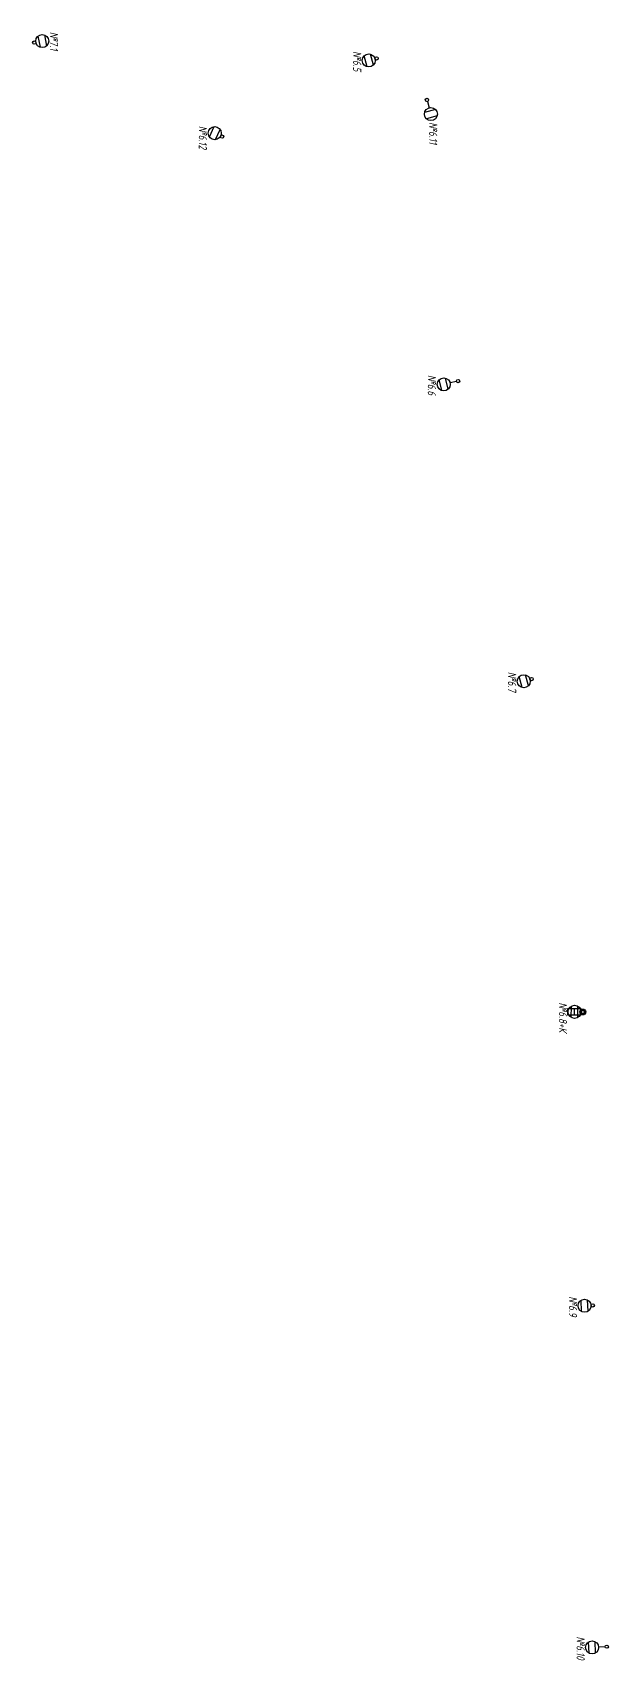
# Model space of a CAD drawing. Extents: x 17765 to 20362, y 13375 to 15893.
# Drawn here: x 17864.7 to 17952.9, y 13599.8 to 13849.3 of the extents above; entities that cross this region are included whole.
import ezdxf

# ---------------------------------------------------------------- set-up
doc = ezdxf.new("R2010")
doc.units = 0
for name, color, linetype in [('ЭН_ВЫНОСКИ_НОМЕРА_ОПОРЫ', 1, 'CONTINUOUS'), ('ЭН_СУЩ_ОПОРА__ЗАМ__СВЕТ___', 5, 'CONTINUOUS'), ('ЭН_СУЩ_ОПОРА__ЗАМ__СВЕТ__Н', 5, 'CONTINUOUS'), ('ЭН_СУЩ_ОПОРА_К1_LED', 7, 'CONTINUOUS'), ('ЭН_СУЩ_ОПОРА_НО_К1-П_LED50', 1, 'CONTINUOUS')]:
    doc.layers.add(name, color=color, linetype=linetype)
doc.styles.get("Standard").update_dxf_attribs({"font": 'isocpeui.ttf', "width": 0.8})

# ---------------------------------------------------------------- blocks, each defined once
blk = doc.blocks.new('*U579')
at = {"layer": 'ЭН_СУЩ_ОПОРА__ЗАМ__СВЕТ___'}
for points in [[(-2.7, -1), (-2.79, 0.73)], [(-1.71, -0.95), (-1.79, 0.78)], [(-0.25, -0.01), (-1.25, -0.06)]]:
    blk.add_lwpolyline(points, dxfattribs=at)
for centre, radius in [((-2.25, -0.11), 1), ((0, 0), 0.25)]:
    blk.add_circle(centre, radius, dxfattribs=at)
blk = doc.blocks.new('*U580')
at = {"layer": 'ЭН_СУЩ_ОПОРА_К1_LED', "color": 18}
for points in [[(-1.72, -0.93), (-1.78, 0.8)], [(-0.72, -0.89), (-0.78, 0.84)]]:
    blk.add_lwpolyline(points, dxfattribs=at)
for centre, radius in [((-1.25, -0.05), 1), ((0, 0), 0.25)]:
    blk.add_circle(centre, radius, dxfattribs=at)
blk = doc.blocks.new('*U581')
at = {"layer": 'ЭН_СУЩ_ОПОРА_К1_LED', "color": 18}
for points in [[(-1.76, -0.84), (-1.74, 0.89)], [(-0.76, -0.85), (-0.74, 0.88)]]:
    blk.add_lwpolyline(points, dxfattribs=at)
for centre, radius in [((-1.25, 0.02), 1), ((0, 0), 0.25)]:
    blk.add_circle(centre, radius, dxfattribs=at)
blk = doc.blocks.new('*U582')
at = {"layer": 'ЭН_СУЩ_ОПОРА_НО_К1-П_LED50'}
blk.add_lwpolyline([(-2.3, 0.54), (-0.29, 0.51), (-0.31, -0.5), (-2.32, -0.47)], close=True, dxfattribs=at)
blk.add_lwpolyline([(-1.3, 0.53), (-1.31, -0.48)], dxfattribs=at)
for radius in [0.45, 0.3]:
    blk.add_circle((0, 0), radius, dxfattribs=at)
blk = doc.blocks.new('*U583')
at = {"layer": 'ЭН_СУЩ_ОПОРА_К1_LED', "color": 18}
for points in [[(-1.47, -1.29), (-1.91, 0.38)], [(-0.5, -1.03), (-0.95, 0.64)]]:
    blk.add_lwpolyline(points, dxfattribs=at)
for centre, radius in [((-1.21, -0.32), 1), ((0, 0), 0.25)]:
    blk.add_circle(centre, radius, dxfattribs=at)
blk = doc.blocks.new('*U584')
at = {"layer": 'ЭН_СУЩ_ОПОРА__ЗАМ__СВЕТ___'}
for points in [[(-2.48, -1.47), (-2.87, 0.22)], [(-1.51, -1.24), (-1.9, 0.45)], [(-0.24, -0.06), (-1.22, -0.28)]]:
    blk.add_lwpolyline(points, dxfattribs=at)
for centre, radius in [((-2.19, -0.51), 1), ((0, 0), 0.25)]:
    blk.add_circle(centre, radius, dxfattribs=at)
blk = doc.blocks.new('*U585')
at = {"layer": 'ЭН_СУЩ_ОПОРА__ЗАМ__СВЕТ___'}
for points in [[(1.31, -1.45), (-0.36, -1.92)], [(1.58, -2.41), (-0.09, -2.88)], [(0.07, -0.24), (0.34, -1.2)]]:
    blk.add_lwpolyline(points, dxfattribs=at)
for centre, radius in [((0, 0), 0.25), ((0.61, -2.17), 1)]:
    blk.add_circle(centre, radius, dxfattribs=at)
blk = doc.blocks.new('*U586')
at = {"layer": 'ЭН_СУЩ_ОПОРА_К1_LED', "color": 18}
for points in [[(-1.95, -0.06), (-1.23, 1.52)], [(-1.04, -0.47), (-0.32, 1.1)]]:
    blk.add_lwpolyline(points, dxfattribs=at)
for centre, radius in [((-1.14, 0.52), 1), ((0, 0), 0.25)]:
    blk.add_circle(centre, radius, dxfattribs=at)
blk = doc.blocks.new('*U587')
at = {"layer": 'ЭН_СУЩ_ОПОРА__ЗАМ__СВЕТ__Н'}
for points in [[(0.57, 0.99), (0.9, -0.71)], [(1.56, 1.18), (1.88, -0.53)]]:
    blk.add_lwpolyline(points, dxfattribs=at)
for centre, radius in [((0, 0), 0.25), ((1.23, 0.23), 1)]:
    blk.add_circle(centre, radius, dxfattribs=at)

msp = doc.modelspace()

# ---------------------------------------------------------------- block references
at = {"layer": 'ЭН_СУЩ_ОПОРА__ЗАМ__СВЕТ___'}
for name, p in [('*U585', (17925.11, 13838.95)), ('*U584', (17929.87, 13795.87)), ('*U579', (17952.65, 13601.91))]:
    msp.add_blockref(name, p, dxfattribs=at)
at = {"layer": 'ЭН_СУЩ_ОПОРА__ЗАМ__СВЕТ__Н'}
msp.add_blockref('*U587', (17864.96, 13847.74), dxfattribs=at)
at = {"layer": 'ЭН_СУЩ_ОПОРА_К1_LED'}
for name, p in [('*U583', (17917.4, 13845.32)), ('*U586', (17893.74, 13833.34)), ('*U583', (17941.14, 13750.19)), ('*U581', (17948.98, 13699.18)), ('*U580', (17950.5, 13654.21))]:
    msp.add_blockref(name, p, dxfattribs=at)
at = {"layer": 'ЭН_СУЩ_ОПОРА_НО_К1-П_LED50'}
msp.add_blockref('*U582', (17948.98, 13699.18), dxfattribs=at)

# ---------------------------------------------------------------- texts
at = {"layer": 'ЭН_ВЫНОСКИ_НОМЕРА_ОПОРЫ', "color": 1, "char_height": 1.25, "attachment_point": 1, "rotation": 269.8832}
for s, heights, insert in [('{\\C5;\\c16711680;№7.1}', [-1.27], (17868.63, 13849.38)), ('{\\C256;\\c0;№6.5}', [-1.25], (17915.05, 13846.43)), ('{\\C256;\\c0;№6.12}', [-1.25], (17891.42, 13834.97)), ('{\\C5;\\c16711680;№6.11}', [-1.25], (17926.69, 13835.54)), ('{\\C5;\\c16711680;№6.6}', [-1.25], (17926.49, 13796.8)), ('{\\C256;\\c0;№6.7}', [-1.27], (17938.78, 13751.3)), ('{\\C256;\\c0;№6.8\\C256;\\c255;+К}', [-1.25], (17946.57, 13700.63)), ('{\\C256;\\c0;№6.9}', [-1.25], (17948.1, 13655.6)), ('{\\C5;\\c16711680;№6.10}', [-1.25], (17949.28, 13603.47))]:
    msp.add_mtext_dynamic_manual_height_columns(s, width=2.9055, gutter_width=12.5, heights=heights, dxfattribs=dict(at, insert=insert))

doc.saveas('drawing.dxf')
